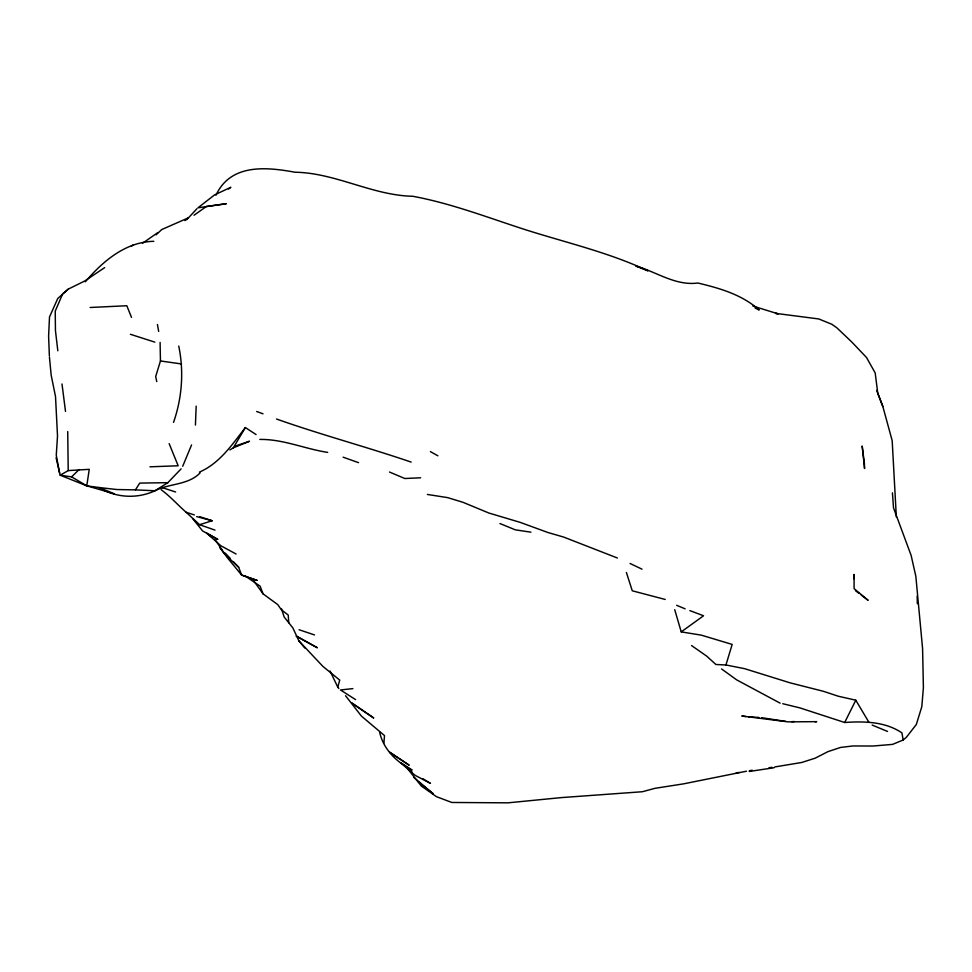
<?xml version="1.0" encoding="UTF-8"?>
<svg xmlns="http://www.w3.org/2000/svg" width="972" height="972" viewBox="0 0 972 972"><rect width="100%" height="100%" fill="white"/><g stroke="black" fill="none" stroke-linecap="round" stroke-linejoin="round"><path stroke-width="1.46" d="M67.724 431.544L68.21 470.582L60.203 475.223L56.084 457.776M195.433 425.068L196.174 406.162M853.793 578.765L854.072 574.416L854.096 588.607L868.13 600.307L861.204 595.046M86.775 485.842L71.6 476.875L60.203 475.223L86.775 485.842L98.998 487.519L114.356 493.776L86.775 485.842L89.254 469.33L68.21 470.582M383.904 742.96L384.511 735.597L361.414 716.085L345.546 695.721M173.526 422.37C182.08 397.985 184.012 371.401 178.739 346.068M338.839 688.455L337.734 687.058L339.75 680.121L322.813 666.318L298.902 640.9L292.864 627.9L284.176 617.013L281.418 608.666M691.554 645.566L706.644 656.088L715.878 664.484L725.938 664.982L732.171 644.424L701.298 635.141L681.238 631.885L674.714 609.711M160.088 342.387L160.453 360.964L155.678 376.565L156.759 381.595M182.712 466.256L191.569 444.921M782.764 703.716L799.822 707.871L844.692 722.488L855.797 700.204L838.229 696.207L823.527 691.335L790.066 682.83L744.576 668.663L725.938 664.982M229.914 449.927L233.292 447.849L245.369 427.558L256.073 434.569M215.978 195.226C230.668 163.405 266.316 166.977 294.99 172.226C335.364 172.785 372.3 195.457 412.723 196.259C451.166 203.367 487.494 217.449 524.43 229.392C565.765 242.599 608.484 252.27 647.911 270.824L635.895 266.109C656.635 271.832 675.285 286.011 697.884 283.022C719.924 288.307 741.818 294.516 759.217 309.995L755.11 308.088M200.074 472.951C188.046 485.307 169.517 483.206 154.998 490.763C137.101 499.086 115.802 497.919 98.998 487.519L116.968 489.536L135.424 489.876L139.725 483.096L167.864 482.671L181.108 468.856M245.369 427.558C232.32 444.362 219.636 463.425 199.382 472.125M156.103 234.823L161.741 229.55L188.058 217.983L185.045 220.583M85.305 281.831C102.607 261.432 125.558 241.797 153.807 241.311M186.831 219.599L196.915 208.737M71.6 476.875L79.096 469.549M104.672 267.616L84.6 281.066L68.295 289.109L57.737 298.526L49.511 316.969L48.6 336.142L49.365 355.813M68.295 289.109L62.633 293.909L55.234 311.137L55.453 330.65L57.822 350.807M774.806 766.944L801.803 762.461L815.241 758.148L827.998 751.611L840.61 747.432L853.039 745.949L872.953 746.034L892.612 744.382L903.158 739.996L906.378 737.298L916.317 724.492L921.808 706.693L923.4 687.726L922.586 648.591L915.843 576.335L911.153 555.498L893.511 507.834L892.418 492.828M228.529 189.042L230.874 187.28L214.593 194.874L197.948 207.826L226.33 203.719L206.465 206.441L194.011 215.249M142.495 243.304L157.841 232.575M681.238 631.885L703.546 615.774L689.865 610.61M131.099 246.414L133.371 244.859M167.864 482.671L154.998 490.763L135.424 489.876M233.292 447.849L249.512 441.252L235.139 446.099M161.133 489.681C170.246 496.376 177.584 504.76 186.114 512.256L199.588 524.686L212.175 520.749L199.831 516.727M746.472 771.209L683.352 783.894L654.946 788.328L642.395 791.73L561.136 797.623L508.028 802.836L451.834 802.471L436.44 796.663L421.362 786.069L408.422 769.739L400.865 762.741L412.079 770.067C396.637 762.194 383.405 749.436 379.59 732.013M749.266 771.476L774.174 767.71M749.339 770.723L752.194 770.237M736.144 772.971L739.303 772.436M769.022 767.734L771.914 767.333M352.885 688.626L340.467 689.962L355.606 699.633M815.192 721.807L816.735 721.661L788.061 721.856L741.794 716.012L746.034 716.558M149.98 466.815L178.155 465.77L169.152 443.633M791.658 721.698L794.379 721.528M259.803 439.429C283.022 439.065 304.929 448.906 327.661 452.393M420.657 477.787L404.826 478.516L389.48 472.028M90.104 307.492L126.822 305.743L131.499 317.394M844.692 722.488C864.084 721.151 885.237 721.552 901.931 732.876L903.158 739.996M758.828 717.445L748.865 716.923M160.453 360.964L181.448 363.941M530.943 532.182L515.318 529.837L499.96 523.556M761.744 717.713L785.692 721.394M427.388 494.456L447.691 497.64L463.012 502.317L488.989 513.07L520.02 522.316L547.892 532.498L563.626 537.054L617.414 558.013M233.474 561.792L238.662 567.247L241.603 575.047L257.021 580.357L241.603 575.047L226.998 557.26L215.164 539.764M196.672 516.594L212.175 520.749M411.168 462.089C366.565 446.865 320.93 434.776 276.522 419.017M665.2 599.457L632.274 590.794L626.393 572.472M752.887 306.046L778.183 313.871L775.583 313.361L818.752 318.95L831.886 324.284L836.916 327.856L851.764 341.986L866.514 357.502L875.177 372.908L877.752 393.125L882.855 406.551L892.187 440.693L896.342 517.055M130.382 334.283L154.815 342.12M186.114 512.256L194.339 514.941M161.583 487.409L175.628 492.002M299.109 629.747L314.539 634.947M199.588 524.686L215.006 530.129M343.128 457.18L358.547 462.66M256.644 411.496L263.011 413.805M872.176 725.063L887.533 731.442M676.658 605.301L685.114 608.837M642.018 569.179L630.087 563.481M236.099 554.016L220.863 545.766L206.611 533.057L217.837 539.424L202.613 530.967L192.723 518.671M780.115 703.157L736.618 679.841L721.564 668.955M430.365 451.603L437.898 455.807M412.092 772.011L408.422 769.739L415.178 775.389L430.426 783.359L423.087 778.827M244.993 575.874L260.095 586.128L263.035 593.843L277.287 604.256M855.433 590.66L858.896 593.297M207.437 533.725L211.86 537.176M418.203 781.67L433.184 793.735L413.768 777.418M238.662 567.247L223.815 553.226L219.976 547.601L222.053 549.788M225.176 553.056L230.364 558.511M298.902 640.9L304.807 647.972M253.558 580.551L263.035 593.843M277.773 604.596L281.224 609.614L288.247 615.082L288.745 622.773M855.797 700.204L868.859 722.184M330.067 671.032L337.734 687.058M876.659 390.38L882.855 406.551M59.523 473.121L56.267 455.103L57.518 436.039L55.513 396.54L51.188 375.228L49.438 357.064M157.44 324.502L158.679 331.44M61.989 383.976L65.513 411.435M917.155 596.176L917.337 603.709M317.151 647.668L296.351 636.138L317.151 647.668M408.957 765.049L389.651 752.219L408.957 765.049M373.625 717.931L351.913 703.084L373.625 717.931M864.412 463.717L862.176 445.99L864.558 468.528L864.412 463.717"/></g></svg>
